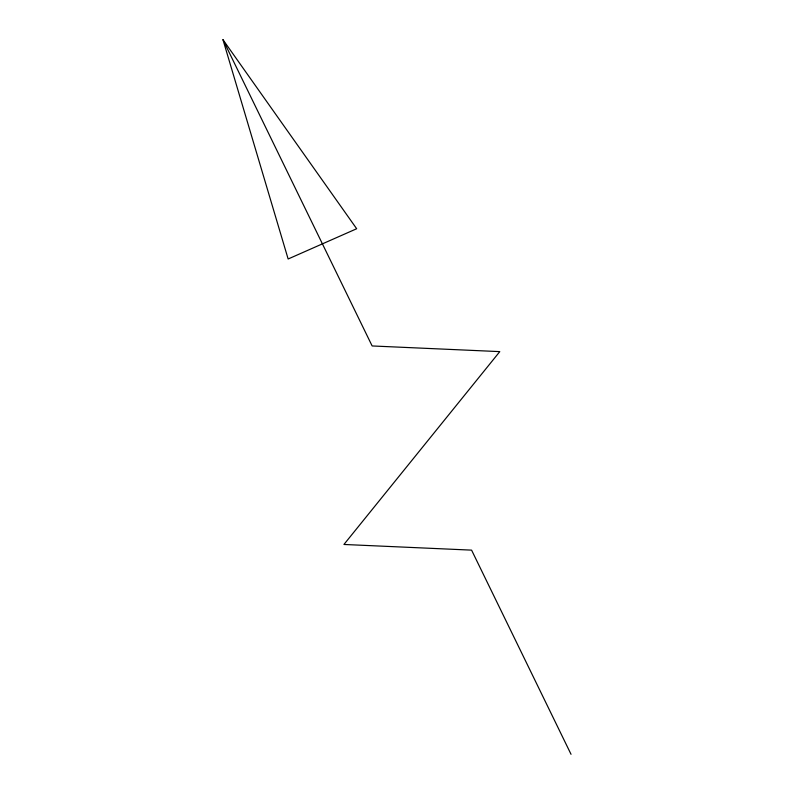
<?xml version="1.0" encoding="UTF-8"?>
<svg xmlns="http://www.w3.org/2000/svg" width="794" height="794" viewBox="0 0 794 794"><rect width="100%" height="100%" fill="white"/><g stroke="black" fill="none" stroke-linecap="round" stroke-linejoin="round"><path stroke-width="1.19" d="M222.965 39.7L356.675 228.741L288.143 258.993L222.965 39.7L372.138 345.956L499.793 351.623L343.931 544.466L471.586 550.133L571.035 754.3"/></g></svg>
